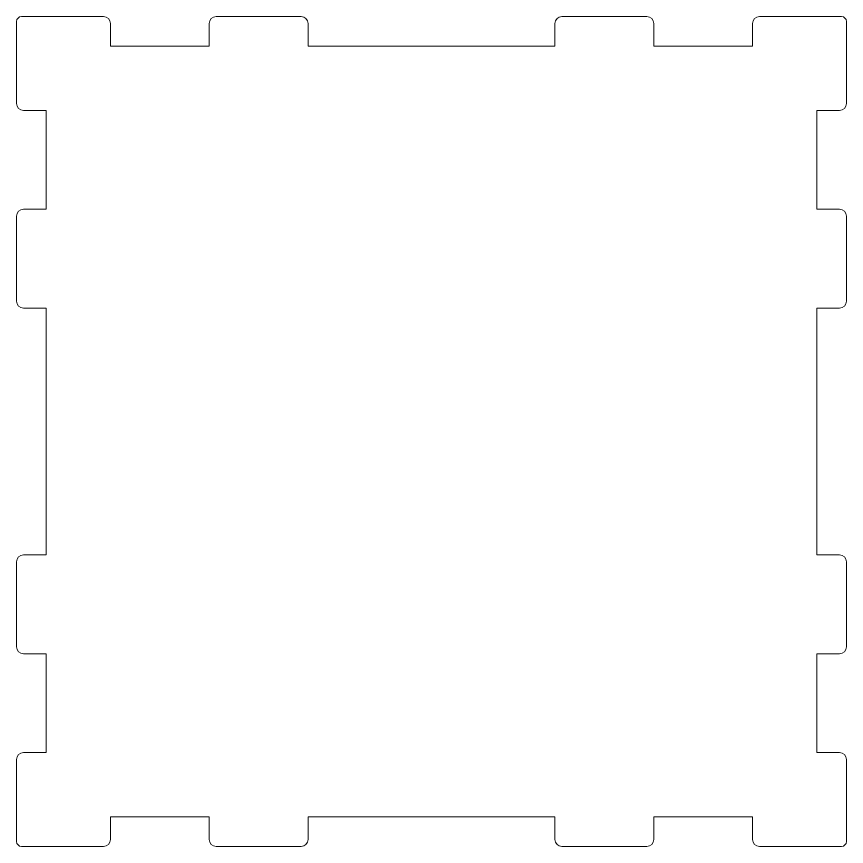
# Model space of a CAD drawing. Header units: millimetres. Extents: x 3373 to 5945, y -463 to 413.
# Drawn here: x 3568.8 to 3652.8, y -150.7 to -66.7 of the extents above; entities that cross this region are included whole.
import ezdxf

# ---------------------------------------------------------------- set-up
doc = ezdxf.new("R2010")
doc.units = ezdxf.units.MM
doc.header["$MEASUREMENT"] = 0
doc.layers.add('Layer 1', color=7, linetype='Continuous')

msp = doc.modelspace()

# ---------------------------------------------------------------- linework, layer by layer
at = {"layer": 'Layer 1', "color": 1, "lineweight": 9}
msp.add_open_spline([(3589.018, -66.6559), (3588.6314, -66.6559), (3588.3179, -66.9694), (3588.3179, -67.356), (3588.3179, -67.356), (3588.3179, -67.356), (3588.3179, -69.6559), (3588.3179, -69.6559), (3588.3179, -69.6559), (3588.3179, -69.6559), (3578.3175, -69.6559), (3578.3175, -69.6559), (3578.3175, -69.6559), (3578.3175, -69.6559), (3578.3175, -67.356), (3578.3175, -67.356), (3578.3175, -67.356), (3578.3175, -66.9694), (3578.004, -66.6559), (3577.6175, -66.6559), (3577.6175, -66.6559), (3577.6175, -66.6559), (3569.317, -66.6559), (3569.317, -66.6559), (3569.317, -66.6559), (3569.0411, -66.6559), (3568.8172, -66.8799), (3568.8172, -67.1562), (3568.8172, -67.1562), (3568.8172, -67.1562), (3568.8172, -75.457), (3568.8172, -75.457), (3568.8172, -75.457), (3568.8172, -75.8435), (3569.1307, -76.1571), (3569.5172, -76.1571), (3569.5172, -76.1571), (3570.4591, -76.1571), (3571.8175, -76.1571), (3571.8175, -76.1571), (3571.8175, -76.1571), (3571.8175, -76.1571), (3571.8175, -86.1575), (3571.8175, -86.1575), (3571.8175, -86.1575), (3571.8175, -86.1575), (3569.5172, -86.1575), (3569.5172, -86.1575), (3569.5172, -86.1575), (3569.1307, -86.1575), (3568.8172, -86.471), (3568.8172, -86.8575), (3568.8172, -86.8575), (3568.8172, -86.8575), (3568.8172, -95.4579), (3568.8172, -95.4579), (3568.8172, -95.4579), (3568.8172, -95.8444), (3569.1307, -96.1579), (3569.5172, -96.1579), (3569.5172, -96.1579), (3570.4591, -96.1579), (3571.8175, -96.1579), (3571.8175, -96.1579), (3571.8175, -96.1579), (3571.8175, -96.1579), (3571.8172, -121.1569), (3571.8172, -121.1569), (3571.8172, -121.1569), (3571.8172, -121.1569), (3569.5172, -121.1562), (3569.5172, -121.1562), (3569.5172, -121.1562), (3569.1307, -121.1555), (3568.8172, -121.469), (3568.8172, -121.8556), (3568.8172, -121.8556), (3568.8172, -121.8556), (3568.8172, -130.4559), (3568.8172, -130.4559), (3568.8172, -130.4559), (3568.8172, -130.8425), (3569.1307, -131.156), (3569.5172, -131.156), (3569.5172, -131.156), (3569.5172, -131.156), (3571.8168, -131.156), (3571.8168, -131.156), (3571.8168, -131.156), (3571.8168, -131.156), (3571.8172, -141.1564), (3571.8172, -141.1564), (3571.8172, -141.1564), (3571.8172, -141.1564), (3570.4591, -141.1564), (3569.5172, -141.1564), (3569.5172, -141.1564), (3569.1307, -141.1564), (3568.8172, -141.4699), (3568.8172, -141.8564), (3568.8172, -141.8564), (3568.8172, -141.8564), (3568.8172, -150.1581), (3568.8172, -150.1581), (3568.8172, -150.1581), (3568.8172, -150.4344), (3569.0411, -150.6583), (3569.317, -150.6583), (3569.317, -150.6583), (3569.317, -150.6583), (3577.6175, -150.6583), (3577.6175, -150.6583), (3577.6175, -150.6583), (3578.004, -150.6583), (3578.3175, -150.3448), (3578.3175, -149.9583), (3578.3175, -149.9583), (3578.3175, -149.9583), (3578.3175, -147.6583), (3578.3175, -147.6583), (3578.3175, -147.6583), (3578.3175, -147.6583), (3588.3179, -147.6583), (3588.3179, -147.6583), (3588.3179, -147.6583), (3588.3179, -147.6583), (3588.3179, -149.9583), (3588.3179, -149.9583), (3588.3179, -149.9583), (3588.3179, -150.3448), (3588.6314, -150.6583), (3589.018, -150.6583), (3589.018, -150.6583), (3589.018, -150.6583), (3597.6176, -150.6583), (3597.6176, -150.6583), (3597.6176, -150.6583), (3598.0042, -150.6583), (3598.3177, -150.3448), (3598.3177, -149.9583), (3598.3177, -149.9583), (3598.3177, -149.9583), (3598.318, -147.6576), (3598.318, -147.6576), (3598.318, -147.6576), (3598.318, -147.6576), (3623.3169, -147.6583), (3623.3169, -147.6583), (3623.3169, -147.6583), (3623.3169, -147.6583), (3623.3169, -149.9583), (3623.3169, -149.9583), (3623.3169, -149.9583), (3623.3169, -150.3448), (3623.6304, -150.6583), (3624.017, -150.6583), (3624.017, -150.6583), (3624.017, -150.6583), (3632.6173, -150.6583), (3632.6173, -150.6583), (3632.6173, -150.6583), (3633.0038, -150.6583), (3633.3174, -150.3448), (3633.3174, -149.9583), (3633.3174, -149.9583), (3633.3174, -149.9583), (3633.3174, -147.6583), (3633.3174, -147.6583), (3633.3174, -147.6583), (3633.3174, -147.6583), (3643.3171, -147.6583), (3643.3171, -147.6583), (3643.3171, -147.6583), (3643.3171, -147.6583), (3643.3171, -149.9583), (3643.3171, -149.9583), (3643.3171, -149.9583), (3643.3171, -150.3448), (3643.6306, -150.6583), (3644.0171, -150.6583), (3644.0171, -150.6583), (3644.0171, -150.6583), (3652.3178, -150.6583), (3652.3178, -150.6583), (3652.3178, -150.6583), (3652.5938, -150.6583), (3652.8177, -150.4344), (3652.8177, -150.1581), (3652.8177, -150.1581), (3652.8177, -150.1581), (3652.8177, -141.8564), (3652.8177, -141.8564), (3652.8177, -141.8564), (3652.8177, -141.4699), (3652.5039, -141.1564), (3652.1173, -141.1564), (3652.1173, -141.1564), (3651.1758, -141.1564), (3649.8177, -141.1564), (3649.8177, -141.1564), (3649.8177, -141.1564), (3649.8177, -141.1564), (3649.8177, -131.156), (3649.8177, -131.156), (3649.8177, -131.156), (3649.8177, -131.156), (3652.1177, -131.156), (3652.1177, -131.156), (3652.1177, -131.156), (3652.5042, -131.156), (3652.8177, -130.8425), (3652.8177, -130.4559), (3652.8177, -130.4559), (3652.8177, -130.4559), (3652.8177, -121.8556), (3652.8177, -121.8556), (3652.8177, -121.8556), (3652.8177, -121.469), (3652.5042, -121.1555), (3652.1177, -121.1562), (3652.1177, -121.1562), (3652.1177, -121.1562), (3649.8177, -121.1569), (3649.8177, -121.1569), (3649.8177, -121.1569), (3649.8177, -121.1569), (3649.8177, -96.1579), (3649.8177, -96.1579), (3649.8177, -96.1579), (3649.8177, -96.1579), (3652.1177, -96.1579), (3652.1177, -96.1579), (3652.1177, -96.1579), (3652.5042, -96.1579), (3652.8177, -95.8444), (3652.8177, -95.4579), (3652.8177, -95.4579), (3652.8177, -95.4579), (3652.8177, -86.8575), (3652.8177, -86.8575), (3652.8177, -86.8575), (3652.8177, -86.471), (3652.5042, -86.1575), (3652.1177, -86.1575), (3652.1177, -86.1575), (3652.1177, -86.1575), (3649.818, -86.1575), (3649.818, -86.1575), (3649.818, -86.1575), (3649.818, -86.1575), (3649.8177, -76.1571), (3649.8177, -76.1571), (3649.8177, -76.1571), (3649.8177, -76.1571), (3651.1758, -76.1571), (3652.1173, -76.1571), (3652.1173, -76.1571), (3652.5039, -76.1571), (3652.8177, -75.8435), (3652.8177, -75.457), (3652.8177, -75.457), (3652.8177, -75.457), (3652.8177, -67.1562), (3652.8177, -67.1562), (3652.8177, -67.1562), (3652.8177, -66.8799), (3652.5938, -66.6559), (3652.3178, -66.6559), (3652.3178, -66.6559), (3652.3178, -66.6559), (3644.0171, -66.6559), (3644.0171, -66.6559), (3644.0171, -66.6559), (3643.6306, -66.6559), (3643.3171, -66.9694), (3643.3171, -67.356), (3643.3171, -67.356), (3643.3171, -67.356), (3643.3171, -69.6559), (3643.3171, -69.6559), (3643.3171, -69.6559), (3643.3171, -69.6559), (3633.3174, -69.6559), (3633.3174, -69.6559), (3633.3174, -69.6559), (3633.3174, -69.6559), (3633.3174, -67.356), (3633.3174, -67.356), (3633.3174, -67.356), (3633.3174, -66.9694), (3633.0038, -66.6559), (3632.6173, -66.6559), (3632.6173, -66.6559), (3632.6173, -66.6559), (3624.017, -66.6559), (3624.017, -66.6559), (3624.017, -66.6559), (3623.6304, -66.6559), (3623.3169, -66.9694), (3623.3169, -67.356), (3623.3169, -67.356), (3623.3169, -67.356), (3623.3169, -69.6559), (3623.3169, -69.6559), (3623.3169, -69.6559), (3623.3169, -69.6559), (3598.318, -69.6559), (3598.3177, -69.6546), (3598.3177, -69.6546), (3598.3177, -69.6546), (3598.3177, -67.356), (3598.3177, -67.356), (3598.3177, -67.356), (3598.3177, -66.9694), (3598.0042, -66.6559), (3597.6176, -66.6559), (3597.6176, -66.6559), (3597.6176, -66.6559), (3589.018, -66.6559), (3589.018, -66.6559)], degree=3, knots=[0, 0, 0, 0, 0.0123457, 0.0123457, 0.0123457, 0.0123457, 0.0246914, 0.0246914, 0.0246914, 0.0246914, 0.037037, 0.037037, 0.037037, 0.037037, 0.0493827, 0.0493827, 0.0493827, 0.0493827, 0.0617284, 0.0617284, 0.0617284, 0.0617284, 0.0740741, 0.0740741, 0.0740741, 0.0740741, 0.0864198, 0.0864198, 0.0864198, 0.0864198, 0.0987654, 0.0987654, 0.0987654, 0.0987654, 0.1111111, 0.1111111, 0.1111111, 0.1111111, 0.1234568, 0.1234568, 0.1234568, 0.1234568, 0.1358025, 0.1358025, 0.1358025, 0.1358025, 0.1481481, 0.1481481, 0.1481481, 0.1481481, 0.1604938, 0.1604938, 0.1604938, 0.1604938, 0.1728395, 0.1728395, 0.1728395, 0.1728395, 0.1851852, 0.1851852, 0.1851852, 0.1851852, 0.1975309, 0.1975309, 0.1975309, 0.1975309, 0.2098765, 0.2098765, 0.2098765, 0.2098765, 0.2222222, 0.2222222, 0.2222222, 0.2222222, 0.2345679, 0.2345679, 0.2345679, 0.2345679, 0.2469136, 0.2469136, 0.2469136, 0.2469136, 0.2592593, 0.2592593, 0.2592593, 0.2592593, 0.2716049, 0.2716049, 0.2716049, 0.2716049, 0.2839506, 0.2839506, 0.2839506, 0.2839506, 0.2962963, 0.2962963, 0.2962963, 0.2962963, 0.308642, 0.308642, 0.308642, 0.308642, 0.3209877, 0.3209877, 0.3209877, 0.3209877, 0.3333333, 0.3333333, 0.3333333, 0.3333333, 0.345679, 0.345679, 0.345679, 0.345679, 0.3580247, 0.3580247, 0.3580247, 0.3580247, 0.3703704, 0.3703704, 0.3703704, 0.3703704, 0.382716, 0.382716, 0.382716, 0.382716, 0.3950617, 0.3950617, 0.3950617, 0.3950617, 0.4074074, 0.4074074, 0.4074074, 0.4074074, 0.4197531, 0.4197531, 0.4197531, 0.4197531, 0.4320988, 0.4320988, 0.4320988, 0.4320988, 0.4444444, 0.4444444, 0.4444444, 0.4444444, 0.4567901, 0.4567901, 0.4567901, 0.4567901, 0.4691358, 0.4691358, 0.4691358, 0.4691358, 0.4814815, 0.4814815, 0.4814815, 0.4814815, 0.4938272, 0.4938272, 0.4938272, 0.4938272, 0.5061728, 0.5061728, 0.5061728, 0.5061728, 0.5185185, 0.5185185, 0.5185185, 0.5185185, 0.5308642, 0.5308642, 0.5308642, 0.5308642, 0.5432099, 0.5432099, 0.5432099, 0.5432099, 0.5555556, 0.5555556, 0.5555556, 0.5555556, 0.5679012, 0.5679012, 0.5679012, 0.5679012, 0.5802469, 0.5802469, 0.5802469, 0.5802469, 0.5925926, 0.5925926, 0.5925926, 0.5925926, 0.6049383, 0.6049383, 0.6049383, 0.6049383, 0.617284, 0.617284, 0.617284, 0.617284, 0.6296296, 0.6296296, 0.6296296, 0.6296296, 0.6419753, 0.6419753, 0.6419753, 0.6419753, 0.654321, 0.654321, 0.654321, 0.654321, 0.6666667, 0.6666667, 0.6666667, 0.6666667, 0.6790123, 0.6790123, 0.6790123, 0.6790123, 0.691358, 0.691358, 0.691358, 0.691358, 0.7037037, 0.7037037, 0.7037037, 0.7037037, 0.7160494, 0.7160494, 0.7160494, 0.7160494, 0.7283951, 0.7283951, 0.7283951, 0.7283951, 0.7407407, 0.7407407, 0.7407407, 0.7407407, 0.7530864, 0.7530864, 0.7530864, 0.7530864, 0.7654321, 0.7654321, 0.7654321, 0.7654321, 0.7777778, 0.7777778, 0.7777778, 0.7777778, 0.7901235, 0.7901235, 0.7901235, 0.7901235, 0.8024691, 0.8024691, 0.8024691, 0.8024691, 0.8148148, 0.8148148, 0.8148148, 0.8148148, 0.8271605, 0.8271605, 0.8271605, 0.8271605, 0.8395062, 0.8395062, 0.8395062, 0.8395062, 0.8518519, 0.8518519, 0.8518519, 0.8518519, 0.8641975, 0.8641975, 0.8641975, 0.8641975, 0.8765432, 0.8765432, 0.8765432, 0.8765432, 0.8888889, 0.8888889, 0.8888889, 0.8888889, 0.9012346, 0.9012346, 0.9012346, 0.9012346, 0.9135802, 0.9135802, 0.9135802, 0.9135802, 0.9259259, 0.9259259, 0.9259259, 0.9259259, 0.9382716, 0.9382716, 0.9382716, 0.9382716, 0.9506173, 0.9506173, 0.9506173, 0.9506173, 0.962963, 0.962963, 0.962963, 0.962963, 0.9753086, 0.9753086, 0.9753086, 0.9753086, 1, 1, 1, 1], dxfattribs=at)

doc.saveas('drawing.dxf')
